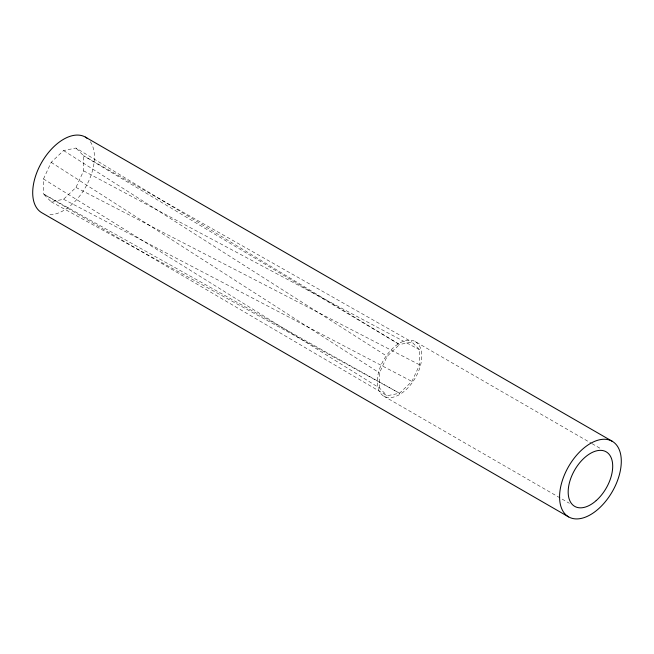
<?xml version="1.0" encoding="UTF-8"?>
<svg xmlns="http://www.w3.org/2000/svg" width="654" height="654" viewBox="0 0 654 654"><rect width="100%" height="100%" fill="white"/><g stroke="black" fill="none" stroke-linecap="round" stroke-linejoin="round"><path stroke-width="0.49" stroke-dasharray="3.27 2.45" d="M43.499 178.959L51.167 162.356L63.561 150.551L75.962 148.041L399.529 344.519L411.93 342.009L419.59 349.767L419.59 364.818L411.93 381.421L399.529 393.234L387.127 395.735L43.499 194.017L43.499 178.959L379.467 387.986L387.127 395.735M51.167 201.767L399.529 393.234L43.499 194.017L51.167 201.767L63.561 199.266L75.962 187.453L83.622 170.849L83.622 155.799L75.962 148.041M379.467 387.986L379.467 372.927L387.127 356.324L399.529 344.519L83.622 155.799L411.93 342.009M75.962 187.453L419.59 364.818M63.561 199.266L411.93 381.421M83.622 170.849L419.59 349.767M415.274 341.601A31.49 18.181 -60 0 1 405.292 390.381A31.49 18.181 -60 0 1 378.02 374.636A31.49 18.181 -60 0 1 415.274 341.601L591.159 443.15M592.042 443.657L600.879 448.767M383.784 396.144L569.389 503.302M63.561 150.551L387.127 356.324M51.167 162.356L379.467 372.927M90.293 141.656A43.646 25.204 -60 0 1 85.388 187.51A43.646 25.204 -60 0 1 48.134 214.676"/><path stroke-width="0.98" d="M85.388 137.103L612.258 441.295A43.646 25.204 -60 0 1 598.426 508.902A43.646 25.204 -60 0 1 560.625 487.083A43.646 25.204 -60 0 1 612.258 441.295M568.612 516.897L41.742 212.705A43.646 25.204 -60 0 1 42.567 160.909A43.646 25.204 -60 0 1 86.949 138.149M596.203 500.604A31.49 18.181 -60 0 0 606.184 451.824A31.49 18.181 -60 0 0 568.931 484.859A31.49 18.181 -60 0 0 596.203 500.604"/></g></svg>
